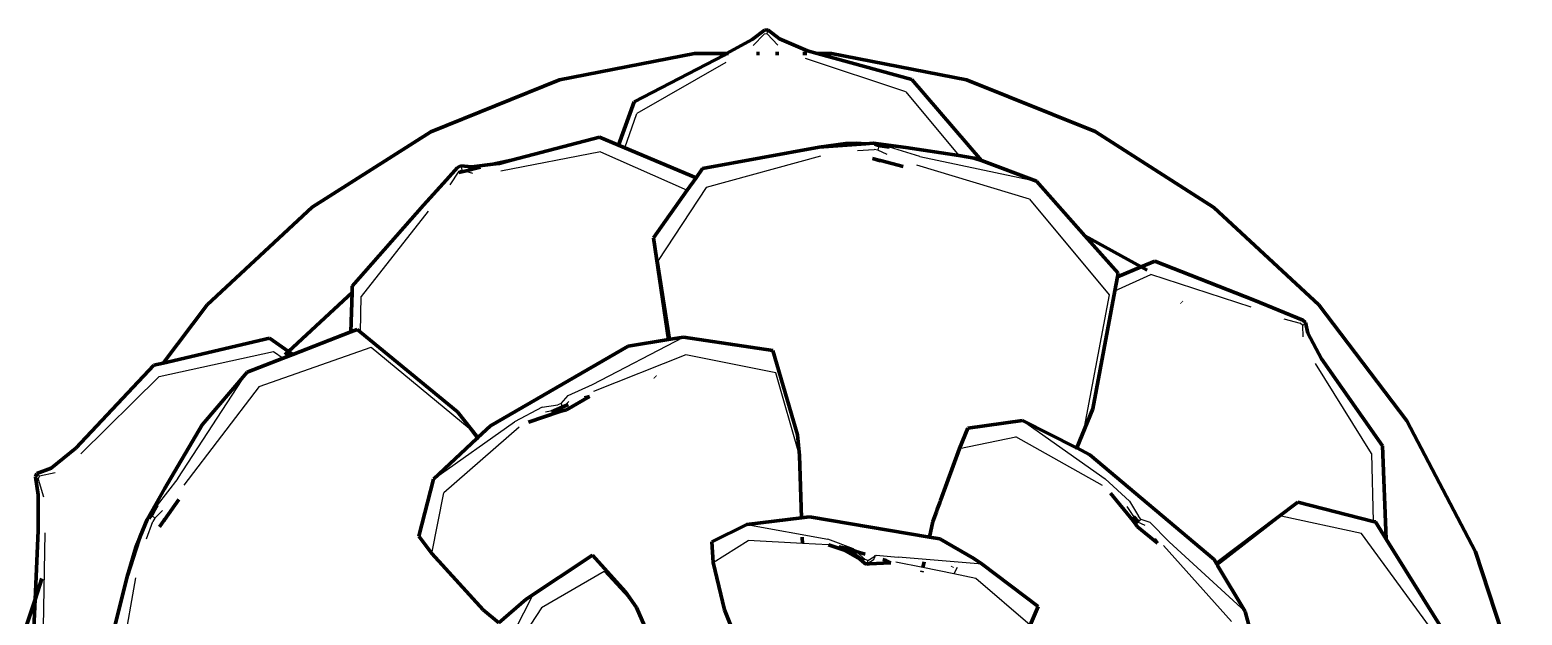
# Model space of a CAD drawing. Header units: millimetres. Extents: x 4307 to 31003, y 2809 to 20009.
# Drawn here: x 17241.3 to 17390.1, y 8979.5 to 9037.9 of the extents above; entities that cross this region are included whole.
import ezdxf

# ---------------------------------------------------------------- set-up
doc = ezdxf.new("R2010")
doc.units = ezdxf.units.MM
doc.layers.add('ProfileEdges', color=7, linetype='Continuous')

msp = doc.modelspace()

# ---------------------------------------------------------------- linework, layer by layer
for p, q in [((17313.42, 9036.36), (17314.52, 9037.5)), ((17314.8, 9037.52), (17314.52, 9037.5)), ((17314.8, 9037.52), (17314.89, 9037.92)), ((17315.87, 9036.39), (17314.8, 9037.52)), ((17310.7, 9034.66), (17301.81, 9029.56)), ((17328.63, 9031.73), (17318.63, 9035.06)), ((17328.63, 9031.73), (17333.92, 9025.37)), ((17300.61, 9026.16), (17301.81, 9029.56)), ((17324.65, 9026.56), (17325.54, 9026.5)), ((17325.94, 9026.38), (17325.84, 9025.92)), ((17325.96, 9026.44), (17325.94, 9026.38)), ((17298.18, 9025.76), (17288.25, 9023.82)), ((17298.18, 9025.76), (17306.84, 9021.92)), ((17320.14, 9025.33), (17308.72, 9022.19)), ((17323.81, 9025.88), (17325.49, 9025.98)), ((17325.84, 9025.92), (17325.49, 9025.98)), ((17326.76, 9025.49), (17325.84, 9025.92)), ((17330.04, 9025.27), (17326.99, 9026.21)), ((17330.04, 9025.27), (17341.66, 9022.84)), ((17283.19, 9022.45), (17284.1, 9023.81)), ((17284.1, 9023.81), (17284.37, 9023.96)), ((17284.27, 9024.37), (17284.37, 9023.96)), ((17284.67, 9023.83), (17284.37, 9023.96)), ((17285.46, 9023.6), (17284.67, 9023.83)), ((17340.97, 9021.03), (17329.74, 9024.41)), ((17308.72, 9022.19), (17303.93, 9014.9)), ((17340.97, 9021.03), (17348.92, 9011.49)), ((17281.01, 9019.82), (17274.32, 9011.33)), ((17303.93, 9014.9), (17305.16, 9007.05)), ((17349.46, 9011.88), (17353.05, 9013.5)), ((17363.07, 9010.25), (17353.05, 9013.5)), ((17348.92, 9011.49), (17346.42, 8998.3)), ((17274.27, 9007.77), (17274.32, 9011.33)), ((17366.31, 9009.08), (17367.96, 9008.65)), ((17368.2, 9008.44), (17367.96, 9008.65)), ((17368.49, 9008.72), (17368.2, 9008.44)), ((17368.23, 9007.28), (17368.2, 9008.44)), ((17297.41, 9002.55), (17306.47, 9007.26)), ((17254.21, 9003.33), (17265.6, 9005.82)), ((17264.17, 9002.33), (17275.34, 9006.26)), ((17265.6, 9005.82), (17266.55, 9005.17)), ((17275.34, 9006.26), (17285.09, 8998.18)), ((17306.7, 9005.49), (17297.5, 9001.84)), ((17315.66, 9003.69), (17306.7, 9005.49)), ((17375.06, 8995.67), (17369.49, 9004.64)), ((17254.21, 9003.33), (17246.37, 8995.61)), ((17256.07, 8993.15), (17262.98, 9003.78)), ((17294.96, 9001.43), (17297.41, 9002.55)), ((17318.03, 8995.45), (17315.66, 9003.69)), ((17264.17, 9002.33), (17256.65, 8992.49)), ((17294.27, 9000.64), (17294.96, 9001.43)), ((17292.39, 9000.28), (17289.62, 8998.83)), ((17292.39, 9000.28), (17293.93, 9000.52)), ((17292.72, 8999.81), (17293.83, 9000.05)), ((17293.83, 9000.05), (17294.1, 9000.1)), ((17294.27, 9000.64), (17293.93, 9000.52)), ((17294.1, 9000.1), (17294.38, 9000.2)), ((17294.27, 9000.64), (17294.36, 9000.28)), ((17294.36, 9000.28), (17294.38, 9000.2)), ((17294.55, 9000.35), (17294.38, 9000.2)), ((17295.05, 9000.83), (17294.55, 9000.35)), ((17281.55, 8993.11), (17289.62, 8998.83)), ((17290.07, 8998.29), (17282.58, 8991.75)), ((17285.87, 8997.16), (17285.09, 8998.18)), ((17334.43, 8997.16), (17334.82, 8998.19)), ((17340.28, 8998.95), (17348.51, 8993.12)), ((17345.57, 8996.27), (17346.42, 8998.3)), ((17333.98, 8996.14), (17339.61, 8997.33)), ((17348.25, 8992.46), (17339.61, 8997.33)), ((17375.06, 8995.67), (17375.24, 8988.88)), ((17242.25, 8993.38), (17242, 8993.66)), ((17243.84, 8993.72), (17242.25, 8993.38)), ((17242.13, 8993.1), (17242.25, 8993.38)), ((17242.13, 8993.1), (17242.66, 8991.34)), ((17256.07, 8993.15), (17254.01, 8990.5)), ((17350.92, 8990.9), (17348.51, 8993.12)), ((17281.39, 8985.67), (17282.58, 8991.75)), ((17350.92, 8990.9), (17351.82, 8989.39)), ((17252.29, 8987.39), (17253.16, 8989.16)), ((17253.39, 8989.55), (17253.43, 8989.51)), ((17253.43, 8989.51), (17253.77, 8989.21)), ((17253.77, 8989.21), (17253.57, 8988.89)), ((17254.51, 8989.96), (17253.77, 8989.21)), ((17350.67, 8990.37), (17351.34, 8989.36)), ((17351.34, 8989.36), (17351.55, 8989.05)), ((17351.81, 8988.86), (17352.06, 8989.1)), ((17352.06, 8989.1), (17351.82, 8989.39)), ((17352.06, 8989.1), (17352.95, 8988.8)), ((17366.06, 8989.39), (17359.7, 8984.5)), ((17374.05, 8987.67), (17366.06, 8989.39)), ((17242.8, 8987.75), (17242.58, 8976.47)), ((17252.94, 8987.16), (17253.57, 8988.89)), ((17312.79, 8988.56), (17320.87, 8987.11)), ((17351.75, 8988.8), (17351.55, 8989.05)), ((17351.75, 8988.8), (17351.81, 8988.86)), ((17352.5, 8988.46), (17351.75, 8988.8)), ((17352.95, 8988.8), (17354.87, 8986.86)), ((17381.46, 8977.55), (17374.05, 8987.67)), ((17309.44, 8984.78), (17312.91, 8986.99)), ((17318.34, 8986.69), (17312.91, 8986.99)), ((17320.94, 8986.55), (17318.34, 8986.69)), ((17323.41, 8986.16), (17320.87, 8987.11)), ((17323.41, 8986.16), (17323.69, 8985.89)), ((17361.11, 8978.91), (17354.32, 8986.48)), ((17354.87, 8986.86), (17362.46, 8979.9)), ((17297.38, 8985.51), (17291.41, 8981.48)), ((17323.69, 8985.89), (17324.57, 8985.08)), ((17324.86, 8984.97), (17324.57, 8985.08)), ((17325.49, 8985.1), (17324.75, 8984.61)), ((17324.86, 8984.97), (17324.75, 8984.61)), ((17324.86, 8984.97), (17325.45, 8985.36)), ((17325.45, 8985.36), (17325.69, 8985.52)), ((17325.69, 8985.52), (17327.88, 8985.31)), ((17330.32, 8984.28), (17327.64, 8984.83)), ((17336.23, 8984.61), (17327.88, 8985.31)), ((17251.84, 8983.26), (17249.59, 8970.48)), ((17298.57, 8983.9), (17292.3, 8980.26)), ((17300.94, 8981.29), (17298.57, 8983.9)), ((17333.42, 8983.65), (17330.32, 8984.28)), ((17333.76, 8984.28), (17333.42, 8983.65)), ((17335.61, 8983.2), (17333.42, 8983.65)), ((17341.04, 8978.53), (17335.61, 8983.2)), ((17291.41, 8981.48), (17287.22, 8973.31)), ((17292.3, 8980.26), (17290.19, 8976.99)), ((17300.99, 8981.19), (17300.94, 8981.29)), ((17301.78, 8980.3), (17300.99, 8981.19))]:
    msp.add_line(p, q)
at = {"layer": 'ProfileEdges', "lineweight": 211}
for p, q in [((17313.32, 9036.97), (17310.77, 9035.55)), ((17313.32, 9036.97), (17314.55, 9037.9)), ((17314.89, 9037.92), (17314.55, 9037.9)), ((17314.89, 9037.92), (17316.03, 9037.01)), ((17318.82, 9035.83), (17316.03, 9037.01)), ((17307.57, 9035.55), (17294.12, 9032.94)), ((17301.55, 9030.75), (17310.52, 9035.41)), ((17310.77, 9035.55), (17307.57, 9035.55)), ((17310.77, 9035.55), (17310.52, 9035.41)), ((17310.95, 9035.55), (17310.77, 9035.55)), ((17314.06, 9035.56), (17313.73, 9035.56)), ((17315.96, 9035.56), (17315.63, 9035.56)), ((17318.75, 9035.56), (17318.38, 9035.56)), ((17319.8, 9035.56), (17318.82, 9035.83)), ((17321.23, 9035.56), (17319.8, 9035.56)), ((17329.23, 9032.95), (17319.8, 9035.56)), ((17334.68, 9032.93), (17321.23, 9035.56)), ((17294.12, 9032.94), (17281.28, 9027.76)), ((17329.23, 9032.95), (17336.17, 9024.87)), ((17334.68, 9032.93), (17347.51, 9027.77)), ((17300, 9026.42), (17301.55, 9030.75)), ((17269.45, 9020.22), (17281.28, 9027.76)), ((17298.1, 9027.22), (17289.32, 9024.92)), ((17300, 9026.42), (17298.1, 9027.22)), ((17300.61, 9026.16), (17300, 9026.42)), ((17319.99, 9026.23), (17323.37, 9026.59)), ((17322.66, 9026.58), (17319.99, 9026.23)), ((17324.65, 9026.56), (17319.99, 9026.23)), ((17322.66, 9026.58), (17323.37, 9026.59)), ((17323.37, 9026.59), (17323.72, 9026.63)), ((17323.72, 9026.63), (17324.65, 9026.56)), ((17325.39, 9026.62), (17324.65, 9026.56)), ((17325.39, 9026.62), (17328.63, 9026.18)), ((17325.96, 9026.44), (17325.54, 9026.5)), ((17325.94, 9026.38), (17325.54, 9026.5)), ((17326.07, 9026.34), (17325.94, 9026.38)), ((17325.96, 9026.44), (17326.99, 9026.21)), ((17326.07, 9026.34), (17326.99, 9026.21)), ((17347.51, 9027.77), (17359.34, 9020.21)), ((17287.47, 9024.52), (17289.32, 9024.92)), ((17289.32, 9024.92), (17288.14, 9024.6)), ((17307.72, 9023.17), (17300.61, 9026.16)), ((17308.37, 9024.08), (17319.99, 9026.23)), ((17325.3, 9025.09), (17326.07, 9024.89)), ((17325.3, 9025.09), (17326.08, 9024.85)), ((17326.11, 9024.88), (17326.08, 9024.85)), ((17328.36, 9024.3), (17326.11, 9024.88)), ((17328.63, 9026.18), (17333.92, 9025.37)), ((17333.92, 9025.37), (17335.45, 9025.13)), ((17335.45, 9025.13), (17336.17, 9024.87)), ((17336.17, 9024.87), (17341.66, 9022.84)), ((17282.85, 9022.96), (17283.95, 9024.2)), ((17283.95, 9024.2), (17284.27, 9024.37)), ((17284.08, 9023.7), (17284.67, 9023.83)), ((17284.27, 9024.37), (17285.36, 9024.24)), ((17286.24, 9024.23), (17284.67, 9023.83)), ((17287.47, 9024.52), (17285.36, 9024.24)), ((17288.14, 9024.6), (17287.47, 9024.52)), ((17307.72, 9023.17), (17308.37, 9024.08)), ((17282.85, 9022.96), (17280.54, 9020.42)), ((17303.47, 9017.16), (17306.84, 9021.92)), ((17306.84, 9021.92), (17307.72, 9023.17)), ((17346.49, 9017.37), (17341.66, 9022.84)), ((17273.45, 9012.36), (17280.54, 9020.42)), ((17269.45, 9020.22), (17258.99, 9010.5)), ((17359.34, 9020.21), (17369.81, 9010.5)), ((17349.79, 9013.64), (17346.49, 9017.37)), ((17346.49, 9017.37), (17352.08, 9014.27)), ((17304.97, 9007.02), (17303.47, 9017.16)), ((17352.08, 9014.27), (17353.46, 9014.85)), ((17353.46, 9014.85), (17363.37, 9010.96)), ((17349.46, 9011.88), (17349.72, 9013.27)), ((17349.72, 9013.27), (17352.08, 9014.27)), ((17349.72, 9013.27), (17349.79, 9013.64)), ((17352.08, 9014.27), (17352.68, 9013.93)), ((17273.43, 9011.72), (17267.1, 9005.84)), ((17273.31, 9007.79), (17273.43, 9011.72)), ((17273.43, 9011.72), (17273.45, 9012.36)), ((17347.27, 9000.13), (17349.46, 9011.88)), ((17254.58, 9004.68), (17258.99, 9010.5)), ((17356.1, 9010.77), (17356.16, 9010.71)), ((17368.21, 9008.97), (17363.37, 9010.96)), ((17369.81, 9010.5), (17378.58, 8998.92)), ((17368.21, 9008.97), (17368.49, 9008.72)), ((17368.49, 9008.72), (17368.71, 9007.66)), ((17254.58, 9004.68), (17265.19, 9007.15)), ((17267.1, 9005.84), (17265.19, 9007.15)), ((17273.31, 9007.79), (17267.53, 9005.55)), ((17273.95, 9008.04), (17273.31, 9007.79)), ((17274.27, 9007.77), (17273.95, 9008.04)), ((17283.95, 8999.81), (17274.27, 9007.77)), ((17300.96, 9006.35), (17304.97, 9007.02)), ((17304.97, 9007.02), (17305.16, 9007.05)), ((17305.16, 9007.05), (17306.47, 9007.26)), ((17306.47, 9007.26), (17315.38, 9005.94)), ((17370.08, 9005.09), (17368.71, 9007.66)), ((17267.53, 9005.55), (17266.55, 9005.17)), ((17267.1, 9005.84), (17266.74, 9005.5)), ((17267.53, 9005.55), (17267.1, 9005.84)), ((17287.21, 8998.41), (17300.96, 9006.35)), ((17317.84, 8997.52), (17315.38, 9005.94)), ((17253.66, 9004.47), (17245.87, 8996.19)), ((17253.66, 9004.47), (17254.58, 9004.68)), ((17266.55, 9005.17), (17262.98, 9003.78)), ((17376.16, 8996.41), (17370.08, 9005.09)), ((17258.47, 8998.52), (17262.98, 9003.78)), ((17303.61, 9003.32), (17303.63, 9003.27)), ((17303.64, 9003.32), (17303.66, 9003.28)), ((17294.81, 9000.01), (17297.08, 9001.34)), ((17296.59, 9001.22), (17297.08, 9001.34)), ((17285.95, 8997.24), (17283.95, 8999.81)), ((17294.14, 8999.85), (17291.01, 8998.77)), ((17293.83, 9000.05), (17293.31, 8999.82)), ((17294.36, 9000.28), (17293.83, 9000.05)), ((17294.14, 8999.85), (17294.81, 9000.01)), ((17294.55, 9000.35), (17294.36, 9000.28)), ((17294.96, 9000.53), (17294.55, 9000.35)), ((17345.67, 8996.21), (17347.27, 9000.13)), ((17254.73, 8992.13), (17258.47, 8998.52)), ((17285.95, 8997.24), (17287.21, 8998.41)), ((17334.82, 8998.19), (17333.98, 8996.14)), ((17334.82, 8998.19), (17340.28, 8998.95)), ((17340.28, 8998.95), (17345.57, 8996.27)), ((17385.42, 8985.84), (17378.58, 8998.92)), ((17281.55, 8993.11), (17285.87, 8997.16)), ((17285.87, 8997.16), (17285.95, 8997.24)), ((17318.03, 8995.45), (17317.84, 8997.52)), ((17245.87, 8996.19), (17243.43, 8994.19)), ((17318.24, 8989.24), (17318.03, 8995.45)), ((17332.09, 8990.96), (17333.98, 8996.14)), ((17345.57, 8996.27), (17345.67, 8996.21)), ((17345.67, 8996.21), (17346.99, 8995.54)), ((17346.99, 8995.54), (17359.36, 8985.07)), ((17376.52, 8987.12), (17376.16, 8996.41)), ((17242, 8993.66), (17241.85, 8993.32)), ((17242, 8993.66), (17243.43, 8994.19)), ((17242.14, 8991.55), (17241.85, 8993.32)), ((17254.73, 8992.13), (17253, 8989.06)), ((17280.09, 8987.4), (17281.55, 8993.11)), ((17242.14, 8991.55), (17242.13, 8987.96)), ((17256.16, 8991.06), (17254.73, 8989.05)), ((17332.04, 8990.82), (17331.74, 8990.01)), ((17332.04, 8990.82), (17332.09, 8990.96)), ((17351.31, 8988.95), (17349.04, 8991.71)), ((17359.59, 8984.68), (17367.72, 8990.81)), ((17367.72, 8990.81), (17375.24, 8988.88)), ((17253.39, 8989.55), (17253.16, 8989.16)), ((17253.43, 8989.51), (17253.16, 8989.16)), ((17253.39, 8989.55), (17254.01, 8990.5)), ((17253.52, 8989.63), (17253.43, 8989.51)), ((17253.52, 8989.63), (17254.01, 8990.5)), ((17312.79, 8988.56), (17318.24, 8989.24)), ((17318.24, 8989.24), (17319.03, 8989.34)), ((17319.03, 8989.34), (17330.99, 8987.32)), ((17331.68, 8989.85), (17331.33, 8988.89)), ((17331.74, 8990.01), (17331.68, 8989.85)), ((17351.81, 8988.86), (17351.34, 8989.36)), ((17241.82, 8981.1), (17242.13, 8987.96)), ((17253, 8989.06), (17252.29, 8987.39)), ((17254.22, 8988.33), (17254.7, 8989.01)), ((17254.7, 8989.01), (17254.73, 8989.05)), ((17254.7, 8989.01), (17254.74, 8989.01)), ((17254.73, 8989.05), (17254.74, 8989.01)), ((17309.3, 8986.84), (17312.79, 8988.56)), ((17331.33, 8988.89), (17330.99, 8987.32)), ((17351.31, 8988.95), (17351.73, 8988.35)), ((17351.73, 8988.35), (17353.74, 8986.7)), ((17351.87, 8988.8), (17351.81, 8988.86)), ((17375.24, 8988.88), (17375.46, 8988.83)), ((17375.46, 8988.83), (17376.52, 8987.12)), ((17251.04, 8983.48), (17252.17, 8987.02)), ((17251.88, 8986.3), (17251.04, 8983.48)), ((17252.17, 8987.02), (17251.88, 8986.3)), ((17252.17, 8987.02), (17252.29, 8987.39)), ((17280.09, 8987.4), (17281.39, 8985.67)), ((17309.3, 8986.84), (17309.44, 8984.78)), ((17318.31, 8987.28), (17318.31, 8987.32)), ((17318.34, 8986.69), (17318.31, 8987.28)), ((17322.41, 8986.04), (17320.94, 8986.55)), ((17322.67, 8986.21), (17321.97, 8986.35)), ((17323.69, 8985.89), (17322.67, 8986.21)), ((17330.99, 8987.32), (17332.02, 8987.14)), ((17335.4, 8985.19), (17332.02, 8987.14)), ((17353.74, 8986.7), (17353.44, 8987.12)), ((17376.52, 8987.12), (17382.13, 8978.09)), ((17281.39, 8985.67), (17286.5, 8980.06)), ((17297.38, 8985.51), (17290.79, 8981.14)), ((17300.69, 8981.85), (17297.38, 8985.51)), ((17309.44, 8984.78), (17310.55, 8980.07)), ((17324.06, 8985.12), (17322.41, 8986.04)), ((17323.43, 8985.69), (17322.41, 8986.04)), ((17323.43, 8985.69), (17324.43, 8984.91)), ((17324.06, 8985.12), (17323.43, 8985.69)), ((17324.58, 8985.62), (17323.69, 8985.89)), ((17324.43, 8984.91), (17324.06, 8985.12)), ((17324.51, 8984.71), (17324.06, 8985.12)), ((17324.75, 8984.61), (17324.51, 8984.71)), ((17324.75, 8984.61), (17324.97, 8984.65)), ((17327.13, 8984.74), (17324.97, 8984.65)), ((17325.59, 8985.32), (17325.45, 8985.36)), ((17326.67, 8984.99), (17326.35, 8985.09)), ((17326.67, 8984.99), (17327.13, 8984.74)), ((17330.45, 8984.86), (17330.32, 8984.28)), ((17336.23, 8984.61), (17335.4, 8985.19)), ((17359.36, 8985.07), (17359.59, 8984.68)), ((17359.59, 8984.68), (17359.7, 8984.5)), ((17390.08, 8971.64), (17385.42, 8985.84)), ((17241.82, 8981.1), (17242.51, 8983.2)), ((17247.89, 8970.92), (17251.04, 8983.48)), ((17330.25, 8983.96), (17330.22, 8983.83)), ((17333.24, 8984.32), (17333.27, 8984.37)), ((17336.23, 8984.61), (17341.84, 8980.4)), ((17359.7, 8984.5), (17362.46, 8979.9)), ((17300.69, 8981.85), (17301.78, 8980.3)), ((17238.71, 8971.64), (17241.82, 8981.1)), ((17241.63, 8976.76), (17241.82, 8981.1)), ((17290.79, 8981.14), (17288.07, 8978.76)), ((17303.95, 8975.37), (17301.78, 8980.3)), ((17341.84, 8980.4), (17341.04, 8978.53)), ((17286.5, 8980.06), (17288.07, 8978.76)), ((17312.6, 8974.93), (17310.55, 8980.07)), ((17362.46, 8979.9), (17364.98, 8970.6))]:
    msp.add_line(p, q, dxfattribs=at)

doc.saveas('drawing.dxf')
